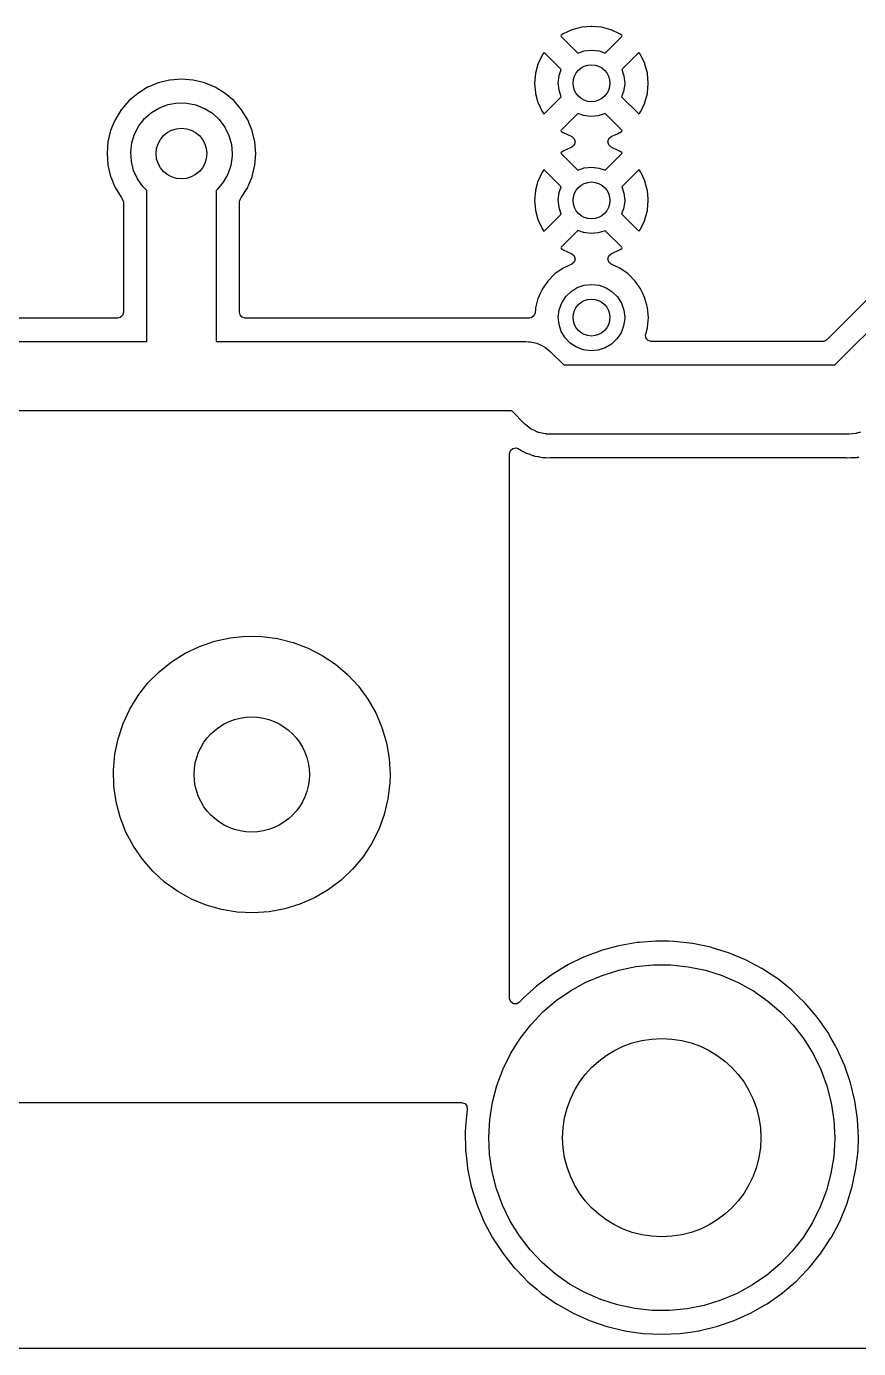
# Model space of a CAD drawing. Extents: x 80 to 223, y -132 to -72.
# Drawn here: x 140.91 to 158.95, y -131.83 to -103.16 of the extents above; entities that cross this region are included whole.
import ezdxf

# ---------------------------------------------------------------- set-up
doc = ezdxf.new("R2010")
doc.units = 0
doc.layers.add('BLACK', color=7, linetype='CONTINUOUS')

msp = doc.modelspace()

# ---------------------------------------------------------------- linework, layer by layer
at = {"layer": 'BLACK', "linetype": 'CONTINUOUS'}
for p, q in [((152.943, -103.181), (152.746, -103.234)), ((152.953, -103.18), (152.943, -103.181)), ((153.157, -103.162), (152.953, -103.18)), ((153.167, -103.162), (153.157, -103.162)), ((153.371, -103.18), (153.167, -103.162)), ((153.381, -103.181), (153.371, -103.18)), ((153.578, -103.234), (153.381, -103.181)), ((152.506, -103.354), (152.498, -103.364)), ((152.498, -103.364), (152.505, -103.378)), ((152.505, -103.378), (152.866, -103.739)), ((152.541, -103.33), (152.506, -103.354)), ((152.551, -103.324), (152.541, -103.33)), ((152.735, -103.238), (152.551, -103.324)), ((152.746, -103.234), (152.735, -103.238)), ((153.457, -103.74), (153.82, -103.377)), ((153.589, -103.238), (153.578, -103.234)), ((153.773, -103.324), (153.589, -103.238)), ((153.783, -103.33), (153.773, -103.324)), ((153.817, -103.353), (153.783, -103.33)), ((153.826, -103.365), (153.817, -103.353)), ((153.82, -103.377), (153.826, -103.365)), ((152.121, -103.739), (152.098, -103.773)), ((152.133, -103.73), (152.121, -103.739)), ((152.145, -103.736), (152.133, -103.73)), ((152.508, -104.099), (152.145, -103.736)), ((152.866, -103.739), (153.007, -103.691)), ((153.007, -103.691), (153.167, -103.674)), ((153.167, -103.674), (153.326, -103.693)), ((153.326, -103.693), (153.457, -103.74)), ((154.178, -103.737), (153.817, -104.098)), ((154.192, -103.73), (154.178, -103.737)), ((154.202, -103.738), (154.192, -103.73)), ((154.226, -103.773), (154.202, -103.738)), ((152.002, -103.978), (151.949, -104.175)), ((152.006, -103.967), (152.002, -103.978)), ((152.092, -103.783), (152.006, -103.967)), ((152.098, -103.773), (152.092, -103.783)), ((154.232, -103.783), (154.226, -103.773)), ((154.318, -103.967), (154.232, -103.783)), ((154.322, -103.978), (154.318, -103.967)), ((154.375, -104.175), (154.322, -103.978)), ((144.015, -104.326), (143.858, -104.363)), ((144.02, -104.324), (144.015, -104.326)), ((144.015, -104.326), (144.015, -104.326)), ((144.272, -104.305), (144.02, -104.324)), ((144.524, -104.324), (144.272, -104.305)), ((144.529, -104.326), (144.524, -104.324)), ((144.686, -104.363), (144.529, -104.326)), ((144.529, -104.326), (144.529, -104.326)), ((151.948, -104.185), (151.93, -104.389)), ((151.949, -104.175), (151.948, -104.185)), ((152.442, -104.384), (152.462, -104.225)), ((152.462, -104.225), (152.508, -104.099)), ((153.817, -104.098), (153.864, -104.234)), ((153.864, -104.234), (153.882, -104.394)), ((154.376, -104.185), (154.375, -104.175)), ((154.394, -104.389), (154.376, -104.185)), ((143.324, -104.613), (143.131, -104.777)), ((143.539, -104.48), (143.324, -104.613)), ((143.544, -104.478), (143.539, -104.48)), ((143.769, -104.385), (143.544, -104.478)), ((143.544, -104.478), (143.544, -104.478)), ((143.773, -104.383), (143.769, -104.385)), ((143.769, -104.385), (143.769, -104.385)), ((143.858, -104.363), (143.773, -104.383)), ((144.771, -104.383), (144.686, -104.363)), ((144.775, -104.385), (144.771, -104.383)), ((144.809, -104.399), (144.775, -104.385)), ((144.775, -104.385), (144.775, -104.385)), ((145, -104.478), (144.809, -104.399)), ((145.005, -104.48), (145, -104.478)), ((145, -104.478), (145, -104.478)), ((145.22, -104.613), (145.005, -104.48)), ((145.413, -104.777), (145.22, -104.613)), ((151.93, -104.389), (151.93, -104.399)), ((151.93, -104.399), (151.948, -104.603)), ((151.948, -104.603), (151.949, -104.613)), ((151.949, -104.613), (152.002, -104.81)), ((152.458, -104.544), (152.442, -104.384)), ((152.506, -104.69), (152.458, -104.544)), ((153.859, -104.573), (153.816, -104.688)), ((153.882, -104.414), (153.859, -104.573)), ((153.882, -104.394), (153.882, -104.414)), ((154.322, -104.81), (154.375, -104.613)), ((154.375, -104.613), (154.376, -104.603)), ((154.376, -104.603), (154.394, -104.399)), ((154.394, -104.399), (154.394, -104.389)), ((143.131, -104.777), (142.967, -104.97)), ((143.798, -104.925), (143.987, -104.855)), ((143.987, -104.855), (144.186, -104.821)), ((144.186, -104.821), (144.387, -104.824)), ((144.387, -104.824), (144.584, -104.863)), ((144.584, -104.863), (144.771, -104.938)), ((145.577, -104.97), (145.413, -104.777)), ((152.002, -104.81), (152.006, -104.821)), ((152.006, -104.821), (152.092, -105.005)), ((152.146, -105.051), (152.506, -104.69)), ((153.816, -104.688), (154.179, -105.052)), ((154.232, -105.005), (154.318, -104.821)), ((154.318, -104.821), (154.322, -104.81)), ((142.832, -105.19), (142.795, -105.281)), ((142.834, -105.185), (142.832, -105.19)), ((142.832, -105.19), (142.832, -105.19)), ((142.967, -104.97), (142.834, -105.185)), ((143.349, -105.319), (143.474, -105.161)), ((143.474, -105.161), (143.625, -105.028)), ((143.625, -105.028), (143.798, -104.925)), ((144.771, -104.938), (144.942, -105.045)), ((144.942, -105.045), (145.089, -105.182)), ((145.089, -105.182), (145.21, -105.343)), ((145.71, -105.185), (145.577, -104.97)), ((145.712, -105.19), (145.71, -105.185)), ((145.749, -105.281), (145.712, -105.19)), ((145.712, -105.19), (145.712, -105.19)), ((152.092, -105.005), (152.098, -105.015)), ((152.098, -105.015), (152.122, -105.05)), ((152.122, -105.05), (152.132, -105.058)), ((152.132, -105.058), (152.146, -105.051)), ((152.867, -105.048), (152.504, -105.411)), ((152.988, -105.093), (152.867, -105.048)), ((153.147, -105.114), (152.988, -105.093)), ((153.307, -105.099), (153.147, -105.114)), ((153.459, -105.05), (153.307, -105.099)), ((153.819, -105.41), (153.459, -105.05)), ((154.179, -105.052), (154.191, -105.058)), ((154.191, -105.058), (154.203, -105.049)), ((154.203, -105.049), (154.226, -105.015)), ((154.226, -105.015), (154.232, -105.005)), ((142.737, -105.419), (142.678, -105.666)), ((142.795, -105.281), (142.737, -105.419)), ((143.256, -105.497), (143.349, -105.319)), ((145.21, -105.343), (145.299, -105.524)), ((145.807, -105.419), (145.749, -105.281)), ((145.807, -105.423), (145.807, -105.419)), ((145.866, -105.666), (145.807, -105.423)), ((152.504, -105.411), (152.498, -105.423)), ((152.498, -105.423), (152.507, -105.435)), ((152.507, -105.435), (152.541, -105.458)), ((152.541, -105.458), (152.551, -105.464)), ((152.551, -105.464), (152.735, -105.55)), ((153.724, -105.487), (153.773, -105.464)), ((153.773, -105.464), (153.783, -105.458)), ((153.783, -105.458), (153.818, -105.434)), ((153.818, -105.434), (153.826, -105.424)), ((153.826, -105.424), (153.819, -105.41)), ((142.678, -105.666), (142.659, -105.918)), ((143.172, -105.889), (143.196, -105.689)), ((143.196, -105.689), (143.256, -105.497)), ((145.299, -105.524), (145.354, -105.718)), ((145.354, -105.718), (145.372, -105.918)), ((145.885, -105.918), (145.866, -105.666)), ((152.735, -105.55), (152.788, -105.597)), ((152.787, -105.733), (152.735, -105.778)), ((152.808, -105.665), (152.787, -105.733)), ((152.788, -105.597), (152.808, -105.665)), ((153.516, -105.663), (153.537, -105.595)), ((153.536, -105.731), (153.516, -105.663)), ((153.589, -105.778), (153.536, -105.731)), ((153.537, -105.595), (153.589, -105.55)), ((153.589, -105.55), (153.724, -105.487)), ((142.659, -105.918), (142.678, -106.17)), ((143.186, -106.09), (143.172, -105.889)), ((145.37, -105.976), (145.342, -106.175)), ((145.372, -105.918), (145.37, -105.976)), ((145.866, -106.17), (145.885, -105.918)), ((152.506, -105.894), (152.498, -105.904)), ((152.498, -105.904), (152.505, -105.918)), ((152.505, -105.918), (152.866, -106.279)), ((152.541, -105.87), (152.506, -105.894)), ((152.551, -105.864), (152.541, -105.87)), ((152.735, -105.778), (152.551, -105.864)), ((153.457, -106.28), (153.82, -105.917)), ((153.773, -105.864), (153.589, -105.778)), ((153.783, -105.87), (153.773, -105.864)), ((153.817, -105.893), (153.783, -105.87)), ((153.826, -105.905), (153.817, -105.893)), ((153.82, -105.917), (153.826, -105.905)), ((142.678, -106.17), (142.737, -106.417)), ((143.235, -106.285), (143.186, -106.09)), ((143.319, -106.468), (143.235, -106.285)), ((145.342, -106.175), (145.277, -106.365)), ((145.807, -106.417), (145.866, -106.17)), ((152.092, -106.323), (152.006, -106.507)), ((152.098, -106.313), (152.092, -106.323)), ((152.121, -106.279), (152.098, -106.313)), ((152.133, -106.27), (152.121, -106.279)), ((152.145, -106.276), (152.133, -106.27)), ((152.508, -106.639), (152.145, -106.276)), ((152.866, -106.279), (153.007, -106.231)), ((153.007, -106.231), (153.167, -106.214)), ((153.167, -106.214), (153.326, -106.233)), ((153.326, -106.233), (153.457, -106.28)), ((154.178, -106.277), (153.817, -106.638)), ((154.192, -106.27), (154.178, -106.277)), ((154.202, -106.278), (154.192, -106.27)), ((154.226, -106.313), (154.202, -106.278)), ((154.232, -106.323), (154.226, -106.313)), ((154.318, -106.507), (154.232, -106.323)), ((142.737, -106.417), (142.739, -106.421)), ((142.739, -106.421), (142.739, -106.421)), ((142.739, -106.421), (142.823, -106.624)), ((142.823, -106.624), (142.834, -106.651)), ((143.436, -106.632), (143.319, -106.468)), ((145.179, -106.541), (145.05, -106.696)), ((145.277, -106.365), (145.179, -106.541)), ((145.71, -106.651), (145.721, -106.624)), ((145.721, -106.624), (145.805, -106.421)), ((145.805, -106.421), (145.807, -106.417)), ((145.805, -106.421), (145.805, -106.421)), ((152.002, -106.518), (151.949, -106.715)), ((152.006, -106.507), (152.002, -106.518)), ((154.322, -106.518), (154.318, -106.507)), ((154.371, -106.702), (154.322, -106.518)), ((142.834, -106.651), (142.967, -106.866)), ((142.967, -106.866), (142.97, -106.87)), ((142.97, -106.87), (142.983, -106.886)), ((142.983, -106.886), (143.012, -106.951)), ((143.522, -106.717), (143.436, -106.632)), ((143.522, -109.994), (143.522, -106.717)), ((145.05, -106.696), (145.022, -106.719)), ((145.022, -106.719), (145.022, -109.994)), ((145.539, -106.939), (145.551, -106.9)), ((145.551, -106.9), (145.561, -106.886)), ((145.561, -106.886), (145.574, -106.87)), ((145.574, -106.87), (145.577, -106.866)), ((145.577, -106.866), (145.71, -106.651)), ((151.948, -106.725), (151.93, -106.929)), ((151.949, -106.715), (151.948, -106.725)), ((152.442, -106.924), (152.462, -106.765)), ((152.462, -106.765), (152.508, -106.639)), ((153.817, -106.638), (153.864, -106.774)), ((153.864, -106.774), (153.882, -106.934)), ((154.375, -106.715), (154.371, -106.702)), ((154.376, -106.725), (154.375, -106.715)), ((154.391, -106.891), (154.376, -106.725)), ((154.394, -106.929), (154.391, -106.891)), ((143.012, -106.951), (143.013, -106.968)), ((143.013, -106.968), (143.013, -109.359)), ((145.53, -106.968), (145.539, -106.939)), ((145.53, -109.359), (145.53, -106.968)), ((151.93, -106.929), (151.93, -106.939)), ((151.93, -106.939), (151.948, -107.143)), ((151.948, -107.143), (151.949, -107.153)), ((151.949, -107.153), (152.002, -107.35)), ((152.458, -107.084), (152.442, -106.924)), ((152.506, -107.23), (152.458, -107.084)), ((153.859, -107.113), (153.816, -107.228)), ((153.882, -106.954), (153.859, -107.113)), ((153.882, -106.934), (153.882, -106.954)), ((154.322, -107.35), (154.375, -107.153)), ((154.375, -107.153), (154.376, -107.143)), ((154.376, -107.143), (154.394, -106.939)), ((154.394, -106.939), (154.394, -106.929)), ((152.002, -107.35), (152.006, -107.361)), ((152.006, -107.361), (152.092, -107.545)), ((152.146, -107.591), (152.506, -107.23)), ((153.816, -107.228), (154.179, -107.592)), ((154.232, -107.545), (154.318, -107.361)), ((154.318, -107.361), (154.322, -107.35)), ((152.092, -107.545), (152.098, -107.555)), ((152.098, -107.555), (152.122, -107.59)), ((152.122, -107.59), (152.132, -107.598)), ((152.132, -107.598), (152.146, -107.591)), ((152.867, -107.588), (152.504, -107.951)), ((152.988, -107.633), (152.867, -107.588)), ((153.147, -107.654), (152.988, -107.633)), ((153.307, -107.639), (153.147, -107.654)), ((153.459, -107.59), (153.307, -107.639)), ((153.819, -107.95), (153.459, -107.59)), ((154.179, -107.592), (154.191, -107.598)), ((154.191, -107.598), (154.203, -107.589)), ((154.203, -107.589), (154.226, -107.555)), ((154.226, -107.555), (154.232, -107.545)), ((152.504, -107.951), (152.498, -107.963)), ((152.498, -107.963), (152.507, -107.975)), ((152.507, -107.975), (152.541, -107.998)), ((152.541, -107.998), (152.551, -108.004)), ((152.551, -108.004), (152.734, -108.09)), ((153.59, -108.09), (153.773, -108.004)), ((153.773, -108.004), (153.783, -107.998)), ((153.783, -107.998), (153.818, -107.974)), ((153.818, -107.974), (153.826, -107.964)), ((153.826, -107.964), (153.819, -107.95)), ((152.734, -108.318), (152.55, -108.404)), ((152.734, -108.09), (152.788, -108.136)), ((152.787, -108.273), (152.734, -108.318)), ((152.807, -108.205), (152.787, -108.273)), ((152.788, -108.136), (152.807, -108.205)), ((153.517, -108.203), (153.537, -108.135)), ((153.536, -108.271), (153.517, -108.203)), ((153.59, -108.318), (153.536, -108.271)), ((153.537, -108.135), (153.59, -108.09)), ((153.774, -108.404), (153.59, -108.318)), ((152.369, -108.529), (152.217, -108.681)), ((152.545, -108.406), (152.369, -108.529)), ((152.55, -108.404), (152.545, -108.406)), ((152.55, -108.404), (152.55, -108.404)), ((153.779, -108.406), (153.774, -108.404)), ((153.774, -108.404), (153.774, -108.404)), ((153.955, -108.529), (153.779, -108.406)), ((154.107, -108.681), (153.955, -108.529)), ((152.092, -108.862), (152.05, -108.951)), ((152.094, -108.857), (152.092, -108.862)), ((152.092, -108.862), (152.092, -108.862)), ((152.217, -108.681), (152.094, -108.857)), ((152.604, -109.019), (152.719, -108.907)), ((152.719, -108.907), (152.855, -108.823)), ((152.855, -108.823), (153.007, -108.771)), ((153.007, -108.771), (153.167, -108.754)), ((153.167, -108.754), (153.326, -108.773)), ((153.326, -108.773), (153.478, -108.827)), ((153.478, -108.827), (153.613, -108.913)), ((153.613, -108.913), (153.726, -109.027)), ((154.23, -108.857), (154.107, -108.681)), ((154.232, -108.862), (154.23, -108.857)), ((154.274, -108.951), (154.232, -108.862)), ((154.232, -108.862), (154.232, -108.862)), ((159.362, -108.86), (158.266, -109.957)), ((151.962, -109.206), (151.948, -109.26)), ((152.002, -109.058), (151.962, -109.206)), ((152.003, -109.052), (152.002, -109.058)), ((152.002, -109.058), (152.002, -109.058)), ((152.05, -108.951), (152.003, -109.052)), ((152.462, -109.305), (152.517, -109.154)), ((152.517, -109.154), (152.604, -109.019)), ((153.726, -109.027), (153.811, -109.163)), ((153.811, -109.163), (153.864, -109.314)), ((154.321, -109.052), (154.274, -108.951)), ((154.322, -109.058), (154.321, -109.052)), ((154.362, -109.206), (154.322, -109.058)), ((154.322, -109.058), (154.322, -109.058)), ((154.376, -109.26), (154.362, -109.206)), ((158.439, -110.502), (159.805, -109.137)), ((142.887, -109.486), (133.949, -109.486)), ((142.94, -109.474), (142.887, -109.486)), ((142.993, -109.428), (142.94, -109.474)), ((143.013, -109.359), (142.993, -109.428)), ((145.542, -109.412), (145.53, -109.359)), ((145.588, -109.465), (145.542, -109.412)), ((145.656, -109.486), (145.588, -109.465)), ((151.726, -109.486), (145.656, -109.486)), ((151.728, -109.485), (151.726, -109.486)), ((151.73, -109.485), (151.728, -109.485)), ((151.814, -109.484), (151.73, -109.485)), ((151.855, -109.477), (151.814, -109.484)), ((151.912, -109.435), (151.855, -109.477)), ((151.938, -109.369), (151.912, -109.435)), ((151.945, -109.294), (151.938, -109.369)), ((151.948, -109.26), (151.945, -109.294)), ((152.442, -109.464), (152.462, -109.305)), ((152.458, -109.624), (152.442, -109.464)), ((153.882, -109.494), (153.859, -109.653)), ((153.864, -109.314), (153.882, -109.474)), ((153.882, -109.474), (153.882, -109.494)), ((154.395, -109.474), (154.376, -109.26)), ((154.376, -109.688), (154.395, -109.474)), ((152.508, -109.776), (152.458, -109.624)), ((152.592, -109.913), (152.508, -109.776)), ((153.859, -109.653), (153.802, -109.803)), ((154.337, -109.835), (154.375, -109.693)), ((154.375, -109.693), (154.376, -109.688)), ((154.375, -109.693), (154.375, -109.693)), ((133.858, -109.994), (143.522, -109.994)), ((145.022, -109.994), (151.742, -109.994)), ((151.742, -109.994), (151.796, -109.997)), ((151.796, -109.997), (151.809, -109.997)), ((151.809, -109.997), (151.817, -109.999)), ((151.817, -109.999), (151.835, -110)), ((151.835, -110), (151.907, -110.017)), ((151.907, -110.017), (151.979, -110.032)), ((151.979, -110.032), (151.991, -110.038)), ((151.991, -110.038), (152.004, -110.041)), ((152.004, -110.041), (152.07, -110.075)), ((152.703, -110.029), (152.592, -109.913)), ((152.837, -110.117), (152.703, -110.029)), ((153.597, -110.048), (153.459, -110.13)), ((153.714, -109.937), (153.597, -110.048)), ((153.802, -109.803), (153.714, -109.937)), ((154.334, -109.85), (154.337, -109.835)), ((154.344, -109.92), (154.334, -109.85)), ((154.391, -109.973), (154.344, -109.92)), ((154.459, -109.993), (154.391, -109.973)), ((158.177, -109.993), (154.459, -109.993)), ((158.203, -109.991), (158.177, -109.993)), ((158.266, -109.957), (158.203, -109.991)), ((152.07, -110.075), (152.137, -110.106)), ((152.137, -110.106), (152.147, -110.114)), ((152.147, -110.114), (152.159, -110.12)), ((152.159, -110.12), (152.215, -110.168)), ((152.215, -110.168), (152.273, -110.214)), ((152.273, -110.214), (152.561, -110.502)), ((152.988, -110.173), (152.837, -110.117)), ((153.147, -110.194), (152.988, -110.173)), ((153.307, -110.179), (153.147, -110.194)), ((153.459, -110.13), (153.307, -110.179)), ((152.561, -110.502), (158.439, -110.502)), ((151.432, -111.494), (134.169, -111.494)), ((151.72, -111.782), (151.432, -111.494)), ((151.778, -111.828), (151.72, -111.782)), ((151.834, -111.876), (151.778, -111.828)), ((151.846, -111.882), (151.834, -111.876)), ((151.856, -111.89), (151.846, -111.882)), ((151.923, -111.921), (151.856, -111.89)), ((151.989, -111.955), (151.923, -111.921)), ((152.002, -111.958), (151.989, -111.955)), ((152.014, -111.964), (152.002, -111.958)), ((152.086, -111.979), (152.014, -111.964)), ((152.158, -111.996), (152.086, -111.979)), ((152.176, -111.997), (152.158, -111.996)), ((152.184, -111.999), (152.176, -111.997)), ((152.197, -111.999), (152.184, -111.999)), ((152.25, -112.002), (152.197, -111.999)), ((158.75, -112.002), (152.25, -112.002)), ((158.823, -111.993), (158.75, -112.002)), ((158.897, -111.987), (158.823, -111.993)), ((158.909, -111.983), (158.897, -111.987)), ((158.923, -111.982), (158.909, -111.983)), ((158.992, -111.957), (158.923, -111.982)), ((151.384, -112.424), (151.404, -112.355)), ((151.404, -112.355), (151.458, -112.309)), ((151.458, -112.309), (151.528, -112.299)), ((151.528, -112.299), (151.572, -112.314)), ((151.572, -112.314), (151.602, -112.331)), ((151.602, -112.331), (151.606, -112.334)), ((151.606, -112.334), (151.677, -112.378)), ((151.384, -124.229), (151.384, -112.424)), ((151.677, -112.378), (151.682, -112.38)), ((151.682, -112.38), (151.693, -112.385)), ((151.693, -112.385), (151.709, -112.392)), ((151.709, -112.392), (151.72, -112.398)), ((151.72, -112.398), (151.72, -112.398)), ((151.72, -112.398), (151.724, -112.401)), ((151.724, -112.401), (151.73, -112.403)), ((151.73, -112.403), (151.73, -112.403)), ((151.73, -112.403), (151.753, -112.411)), ((151.753, -112.411), (151.803, -112.429)), ((151.803, -112.429), (151.808, -112.431)), ((151.808, -112.431), (151.885, -112.462)), ((151.885, -112.462), (151.903, -112.465)), ((151.903, -112.465), (151.919, -112.47)), ((151.919, -112.47), (151.936, -112.476)), ((151.936, -112.476), (151.942, -112.477)), ((151.942, -112.477), (151.942, -112.477)), ((151.942, -112.477), (152.018, -112.489)), ((152.018, -112.489), (152.024, -112.49)), ((152.024, -112.49), (152.105, -112.507)), ((152.105, -112.507), (152.116, -112.508)), ((152.116, -112.508), (152.133, -112.509)), ((152.133, -112.509), (152.146, -112.51)), ((152.146, -112.51), (152.152, -112.511)), ((152.152, -112.511), (152.152, -112.511)), ((152.152, -112.511), (152.158, -112.512)), ((152.158, -112.512), (152.164, -112.512)), ((152.164, -112.512), (152.265, -112.511)), ((152.164, -112.512), (152.164, -112.512)), ((152.265, -112.511), (152.267, -112.51)), ((152.267, -112.51), (158.659, -112.51)), ((158.659, -112.51), (158.675, -112.512)), ((158.675, -112.512), (158.692, -112.514)), ((158.692, -112.514), (158.692, -112.514)), ((158.692, -112.514), (158.697, -112.514)), ((158.697, -112.514), (158.778, -112.511)), ((158.778, -112.511), (158.784, -112.51)), ((158.784, -112.51), (158.807, -112.51)), ((158.807, -112.51), (158.833, -112.508)), ((158.833, -112.508), (158.838, -112.508)), ((158.838, -112.508), (158.921, -112.504)), ((158.921, -112.504), (158.927, -112.503)), ((158.927, -112.503), (158.939, -112.5)), ((158.927, -112.503), (158.927, -112.503)), ((158.939, -112.5), (158.956, -112.497)), ((144.351, -116.751), (144.662, -116.602)), ((144.662, -116.602), (144.989, -116.491)), ((144.989, -116.491), (145.327, -116.417)), ((145.327, -116.417), (145.67, -116.383)), ((145.67, -116.383), (146.016, -116.388)), ((146.016, -116.388), (146.358, -116.433)), ((146.358, -116.433), (146.693, -116.517)), ((146.693, -116.517), (147.016, -116.639)), ((147.016, -116.639), (147.323, -116.798)), ((143.789, -117.151), (144.058, -116.935)), ((144.058, -116.935), (144.351, -116.751)), ((147.323, -116.798), (147.61, -116.99)), ((143.546, -117.396), (143.789, -117.151)), ((147.61, -116.99), (147.872, -117.215)), ((147.872, -117.215), (148.108, -117.468)), ((143.333, -117.668), (143.546, -117.396)), ((148.108, -117.468), (148.312, -117.746)), ((143.152, -117.962), (143.333, -117.668)), ((148.312, -117.746), (148.483, -118.046)), ((143.007, -118.276), (143.152, -117.962)), ((148.483, -118.046), (148.619, -118.364)), ((142.898, -118.604), (143.007, -118.276)), ((148.619, -118.364), (148.717, -118.695)), ((142.828, -118.942), (142.898, -118.604)), ((142.797, -119.286), (142.828, -118.942)), ((148.717, -118.695), (148.776, -119.035)), ((148.776, -119.035), (148.796, -119.38)), ((142.807, -119.631), (142.797, -119.286)), ((148.796, -119.38), (148.79, -119.568)), ((142.855, -119.973), (142.807, -119.631)), ((148.79, -119.568), (148.749, -119.911)), ((142.943, -120.307), (142.855, -119.973)), ((148.749, -119.911), (148.668, -120.247)), ((143.068, -120.629), (142.943, -120.307)), ((148.668, -120.247), (148.549, -120.571)), ((143.23, -120.934), (143.068, -120.629)), ((148.549, -120.571), (148.394, -120.88)), ((143.426, -121.219), (143.23, -120.934)), ((148.394, -120.88), (148.204, -121.169)), ((143.653, -121.479), (143.426, -121.219)), ((148.204, -121.169), (147.983, -121.434)), ((143.908, -121.711), (143.653, -121.479)), ((147.983, -121.434), (147.732, -121.671)), ((144.189, -121.913), (143.908, -121.711)), ((147.732, -121.671), (147.456, -121.879)), ((144.49, -122.081), (144.189, -121.913)), ((144.809, -122.213), (144.49, -122.081)), ((147.158, -122.053), (146.842, -122.192)), ((147.456, -121.879), (147.158, -122.053)), ((145.142, -122.308), (144.809, -122.213)), ((145.482, -122.364), (145.142, -122.308)), ((145.827, -122.38), (145.482, -122.364)), ((146.172, -122.356), (145.827, -122.38)), ((146.512, -122.293), (146.172, -122.356)), ((146.842, -122.192), (146.512, -122.293)), ((153.366, -123.2), (153.025, -123.329)), ((153.369, -123.199), (153.366, -123.2)), ((153.366, -123.2), (153.366, -123.2)), ((153.371, -123.199), (153.369, -123.199)), ((153.753, -123.094), (153.371, -123.199)), ((153.371, -123.199), (153.371, -123.199)), ((153.756, -123.093), (153.753, -123.094)), ((153.753, -123.094), (153.753, -123.094)), ((154.152, -123.024), (153.756, -123.093)), ((154.199, -123.021), (154.152, -123.024)), ((154.549, -122.993), (154.199, -123.021)), ((154.552, -122.993), (154.549, -122.993)), ((154.549, -122.993), (154.549, -122.993)), ((154.838, -122.997), (154.552, -122.993)), ((154.951, -122.999), (154.838, -122.997)), ((154.954, -122.999), (154.951, -122.999)), ((154.951, -122.999), (154.951, -122.999)), ((155.353, -123.043), (154.954, -122.999)), ((155.356, -123.044), (155.353, -123.043)), ((155.743, -123.124), (155.356, -123.044)), ((155.356, -123.044), (155.356, -123.044)), ((155.746, -123.125), (155.743, -123.124)), ((155.743, -123.124), (155.743, -123.124)), ((155.749, -123.125), (155.746, -123.125)), ((155.778, -123.135), (155.749, -123.125)), ((155.749, -123.125), (155.749, -123.125)), ((156.13, -123.243), (155.778, -123.135)), ((156.501, -123.396), (156.13, -123.243)), ((152.63, -123.52), (152.521, -123.586)), ((152.632, -123.518), (152.63, -123.52)), ((152.63, -123.52), (152.63, -123.52)), ((152.663, -123.503), (152.632, -123.518)), ((152.99, -123.343), (152.663, -123.503)), ((152.993, -123.341), (152.99, -123.343)), ((152.99, -123.343), (152.99, -123.343)), ((153.025, -123.329), (152.993, -123.341)), ((154.125, -123.546), (154.503, -123.508)), ((154.503, -123.508), (154.882, -123.509)), ((154.882, -123.509), (155.26, -123.548)), ((156.856, -123.584), (156.501, -123.396)), ((152.29, -123.728), (151.968, -123.969)), ((152.521, -123.586), (152.29, -123.728)), ((153.042, -123.884), (153.391, -123.735)), ((153.391, -123.735), (153.753, -123.622)), ((153.753, -123.622), (154.125, -123.546)), ((155.26, -123.548), (155.631, -123.625)), ((155.631, -123.625), (155.993, -123.739)), ((155.993, -123.739), (156.342, -123.889)), ((156.859, -123.586), (156.856, -123.584)), ((157.18, -123.797), (156.859, -123.586)), ((156.859, -123.586), (156.859, -123.586)), ((157.192, -123.805), (157.18, -123.797)), ((157.505, -124.056), (157.192, -123.805)), ((151.968, -123.969), (151.671, -124.239)), ((152.398, -124.283), (152.71, -124.067)), ((152.71, -124.067), (153.042, -123.884)), ((156.342, -123.889), (156.673, -124.074)), ((156.673, -124.074), (156.984, -124.291)), ((157.508, -124.058), (157.505, -124.056)), ((157.639, -124.185), (157.508, -124.058)), ((157.508, -124.058), (157.508, -124.058)), ((151.385, -124.244), (151.384, -124.229)), ((151.413, -124.31), (151.385, -124.244)), ((151.472, -124.349), (151.413, -124.31)), ((151.543, -124.351), (151.472, -124.349)), ((151.603, -124.314), (151.543, -124.351)), ((151.607, -124.31), (151.603, -124.314)), ((151.671, -124.239), (151.607, -124.31)), ((152.109, -124.529), (152.398, -124.283)), ((156.984, -124.291), (157.272, -124.538)), ((157.794, -124.336), (157.639, -124.185)), ((158.055, -124.641), (157.794, -124.336)), ((151.847, -124.804), (152.109, -124.529)), ((157.272, -124.538), (157.533, -124.814)), ((158.286, -124.97), (158.055, -124.641)), ((151.614, -125.103), (151.847, -124.804)), ((157.533, -124.814), (157.765, -125.114)), ((158.354, -125.09), (158.286, -124.97)), ((151.413, -125.425), (151.614, -125.103)), ((157.765, -125.114), (157.966, -125.436)), ((158.454, -125.265), (158.354, -125.09)), ((151.244, -125.765), (151.413, -125.425)), ((157.966, -125.436), (158.133, -125.777)), ((158.485, -125.318), (158.454, -125.265)), ((158.65, -125.685), (158.485, -125.318)), ((151.112, -126.12), (151.244, -125.765)), ((158.133, -125.777), (158.264, -126.133)), ((158.78, -126.065), (158.65, -125.685)), ((151.015, -126.487), (151.112, -126.12)), ((158.874, -126.455), (158.78, -126.065)), ((158.264, -126.133), (158.359, -126.5)), ((140.462, -126.492), (150.346, -126.492)), ((150.346, -126.492), (150.414, -126.512)), ((150.414, -126.512), (150.461, -126.566)), ((150.47, -126.64), (150.456, -126.72)), ((150.461, -126.566), (150.47, -126.64)), ((150.957, -126.862), (151.015, -126.487)), ((158.359, -126.5), (158.417, -126.875)), ((158.93, -126.853), (158.874, -126.455)), ((150.446, -126.85), (150.425, -127.12)), ((150.456, -126.723), (150.446, -126.85)), ((150.456, -126.72), (150.456, -126.723)), ((150.936, -127.241), (150.957, -126.862)), ((158.417, -126.875), (158.436, -127.254)), ((158.943, -127.12), (158.93, -126.853)), ((150.425, -127.12), (150.431, -127.522)), ((150.954, -127.62), (150.936, -127.241)), ((158.436, -127.254), (158.436, -127.28)), ((158.949, -127.254), (158.943, -127.12)), ((158.948, -127.288), (158.949, -127.254)), ((150.431, -127.522), (150.431, -127.525)), ((150.431, -127.525), (150.442, -127.624)), ((158.436, -127.28), (158.414, -127.659)), ((158.926, -127.652), (158.941, -127.524)), ((158.941, -127.519), (158.948, -127.288)), ((158.941, -127.522), (158.941, -127.519)), ((158.941, -127.519), (158.941, -127.519)), ((158.941, -127.524), (158.941, -127.522)), ((158.941, -127.524), (158.941, -127.524)), ((150.442, -127.624), (150.475, -127.921)), ((151.01, -127.995), (150.954, -127.62)), ((158.414, -127.659), (158.354, -128.034)), ((158.897, -127.921), (158.926, -127.652)), ((150.475, -127.921), (150.476, -127.924)), ((150.476, -127.924), (150.476, -127.924)), ((150.476, -127.924), (150.556, -128.311)), ((151.104, -128.363), (151.01, -127.995)), ((158.354, -128.034), (158.256, -128.4)), ((158.816, -128.311), (158.896, -127.924)), ((158.896, -127.924), (158.897, -127.921)), ((158.896, -127.924), (158.896, -127.924)), ((150.556, -128.311), (150.557, -128.314)), ((150.557, -128.314), (150.675, -128.698)), ((151.234, -128.719), (151.104, -128.363)), ((158.256, -128.4), (158.122, -128.755)), ((158.697, -128.698), (158.815, -128.314)), ((158.815, -128.314), (158.816, -128.311)), ((150.675, -128.698), (150.828, -129.069)), ((158.544, -129.069), (158.697, -128.698)), ((151.4, -129.061), (151.234, -128.719)), ((158.122, -128.755), (157.953, -129.095)), ((150.828, -129.069), (151.016, -129.424)), ((151.599, -129.383), (151.4, -129.061)), ((157.953, -129.095), (157.75, -129.416)), ((158.356, -129.424), (158.544, -129.069)), ((151.016, -129.424), (151.018, -129.427)), ((151.018, -129.427), (151.018, -129.427)), ((151.018, -129.427), (151.167, -129.653)), ((151.83, -129.684), (151.599, -129.383)), ((157.75, -129.416), (157.516, -129.714)), ((158.205, -129.653), (158.354, -129.427)), ((158.354, -129.427), (158.356, -129.424)), ((158.354, -129.427), (158.354, -129.427)), ((151.167, -129.653), (151.237, -129.76)), ((151.237, -129.76), (151.488, -130.073)), ((152.09, -129.961), (151.83, -129.684)), ((157.516, -129.714), (157.253, -129.988)), ((157.884, -130.073), (158.135, -129.76)), ((158.135, -129.76), (158.205, -129.653)), ((151.488, -130.073), (151.49, -130.076)), ((151.49, -130.076), (151.49, -130.076)), ((151.49, -130.076), (151.699, -130.291)), ((152.377, -130.209), (152.09, -129.961)), ((157.253, -129.988), (156.964, -130.233)), ((157.673, -130.291), (157.882, -130.076)), ((157.882, -130.076), (157.884, -130.073)), ((157.882, -130.076), (157.882, -130.076)), ((151.699, -130.291), (151.768, -130.362)), ((151.768, -130.362), (151.785, -130.377)), ((151.785, -130.377), (151.978, -130.541)), ((152.688, -130.427), (152.377, -130.209)), ((156.964, -130.233), (156.651, -130.448)), ((157.394, -130.541), (157.587, -130.377)), ((157.587, -130.377), (157.604, -130.362)), ((157.604, -130.362), (157.673, -130.291)), ((151.978, -130.541), (152.073, -130.623)), ((152.073, -130.623), (152.402, -130.854)), ((153.019, -130.613), (152.688, -130.427)), ((153.367, -130.764), (153.019, -130.613)), ((156.318, -130.63), (155.969, -130.778)), ((156.651, -130.448), (156.318, -130.63)), ((156.97, -130.854), (157.299, -130.623)), ((157.299, -130.623), (157.394, -130.541)), ((152.402, -130.854), (152.459, -130.886)), ((152.459, -130.886), (152.748, -131.051)), ((153.728, -130.88), (153.367, -130.764)), ((154.099, -130.958), (153.728, -130.88)), ((154.477, -130.998), (154.099, -130.958)), ((155.234, -130.964), (154.856, -131)), ((155.606, -130.889), (155.234, -130.964)), ((155.969, -130.778), (155.606, -130.889)), ((156.624, -131.051), (156.913, -130.886)), ((156.913, -130.886), (156.97, -130.854)), ((152.748, -131.051), (152.748, -131.051)), ((152.748, -131.051), (152.75, -131.053)), ((152.75, -131.053), (153.117, -131.218)), ((153.117, -131.218), (153.497, -131.348)), ((154.856, -131), (154.477, -130.998)), ((155.875, -131.348), (156.255, -131.218)), ((156.255, -131.218), (156.622, -131.053)), ((156.622, -131.053), (156.624, -131.051)), ((156.624, -131.051), (156.624, -131.051)), ((153.497, -131.348), (153.499, -131.349)), ((153.499, -131.349), (153.499, -131.349)), ((153.499, -131.349), (153.884, -131.441)), ((153.884, -131.441), (153.884, -131.441)), ((153.884, -131.441), (153.887, -131.442)), ((153.887, -131.442), (153.89, -131.442)), ((153.89, -131.442), (153.89, -131.442)), ((153.89, -131.442), (154.021, -131.461)), ((154.021, -131.461), (154.285, -131.498)), ((154.285, -131.498), (154.686, -131.517)), ((154.686, -131.517), (155.087, -131.498)), ((155.087, -131.498), (155.351, -131.461)), ((155.351, -131.461), (155.482, -131.442)), ((155.482, -131.442), (155.482, -131.442)), ((155.482, -131.442), (155.485, -131.442)), ((155.485, -131.442), (155.488, -131.441)), ((155.488, -131.441), (155.873, -131.349)), ((155.488, -131.441), (155.488, -131.441)), ((155.873, -131.349), (155.875, -131.348)), ((155.873, -131.349), (155.873, -131.349)), ((218.144, -131.826), (84.8854, -131.826))]:
    msp.add_line(p, q, dxfattribs=at)
at = {"layer": 'BLACK'}
for centre, radius in [((153.162, -104.394), 0.4), ((144.272, -105.918), 0.55), ((153.162, -106.934), 0.4), ((153.162, -109.474), 0.4), ((145.796, -119.38), 1.25), ((154.686, -127.254), 2.15)]:
    msp.add_circle(centre, radius, dxfattribs=at)

doc.saveas('drawing.dxf')
